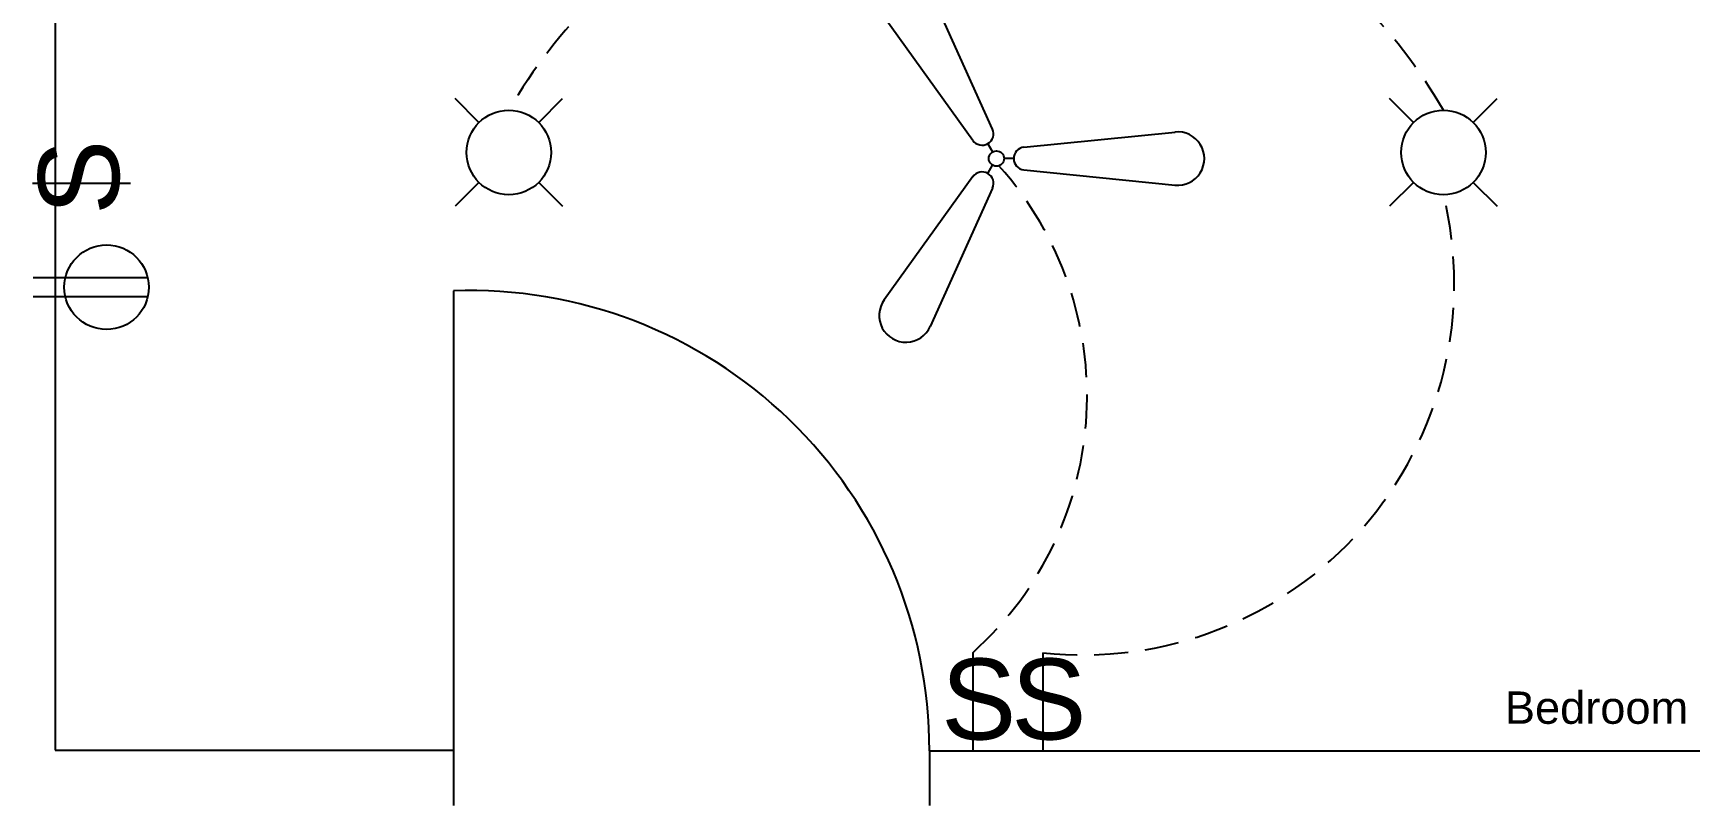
# Model space of a CAD drawing. Header units: feet. Extents: x 15180 to 17114, y 6067 to 8094.
# Drawn here: x 16236.2 to 16543.5, y 6466.9 to 6608.3 of the extents above; entities that cross this region are included whole.
import ezdxf

# ---------------------------------------------------------------- set-up
doc = ezdxf.new("R2010")
doc.units = ezdxf.units.FT
doc.linetypes.add('HIDDEN', pattern=[9.525, 6.35, -3.175])
for name, color, linetype in [('doors', 211, 'Continuous'), ('Electrical', 50, 'Continuous'), ('Electrical Hidden', 120, 'HIDDEN'), ('Switches', 90, 'Continuous')]:
    doc.layers.add(name, color=color, linetype=linetype)
doc.styles.get("Standard").update_dxf_attribs({"font": 'arial.ttf'})

# ---------------------------------------------------------------- blocks, each defined once
blk = doc.blocks.new('*U146')
at = {"layer": 'Electrical'}
blk.add_line((-2.22, -2.22), (2.22, 2.22), dxfattribs=at)
blk = doc.blocks.new('*U147')
at = {"layer": 'Electrical', "color": 0, "linetype": 'ByBlock', "lineweight": -2, "transparency": 16777216}
for p, rotation in [((12970.18, 6151.56), 90.00000000000001), ((12970.18, 6136.04), 180), ((12985.7, 6136.04), 270)]:
    blk.add_blockref('*U146', p, dxfattribs=dict(at, rotation=rotation))
blk.add_blockref('*U146', (12985.7, 6151.56), dxfattribs=at)
blk = doc.blocks.new('*U149')
at = {"layer": 'Electrical'}
blk.add_line((-2.22, -2.22), (2.22, 2.22), dxfattribs=at)
blk = doc.blocks.new('*U150')
at = {"layer": 'Electrical', "color": 0, "linetype": 'ByBlock', "lineweight": -2, "transparency": 16777216}
for p, rotation in [((12970.18, 6151.56), 90.00000000000001), ((12970.18, 6136.04), 180), ((12985.7, 6136.04), 270)]:
    blk.add_blockref('*U149', p, dxfattribs=dict(at, rotation=rotation))
blk.add_blockref('*U149', (12985.7, 6151.56), dxfattribs=at)
blk = doc.blocks.new('*U185')
at = {"layer": 'Electrical', "color": 1}
for p, q in [((-14.9, 2.11), (13.13, 4.93)), ((-16.81, 0), (-18.58, 0)), ((-14.9, -2.11), (13.13, -4.93))]:
    blk.add_line(p, q, dxfattribs=at)
for centre, radius, start, end in [((13.62, 0), 4.95, 264.2608, 95.7392), ((-14.68, 0), 2.12, 95.7392, 264.2608)]:
    blk.add_arc(centre, radius, start, end, dxfattribs=at)
blk = doc.blocks.new('*U186')
at = {"layer": 'Electrical', "color": 0, "linetype": 'ByBlock', "lineweight": -2, "transparency": 16777216}
for p, rotation in [((11046.94, 5535.16), 120), ((11046.94, 5500.53), 239.9999999999999)]:
    blk.add_blockref('*U185', p, dxfattribs=dict(at, rotation=rotation))
blk.add_blockref('*U185', (11076.93, 5517.84), dxfattribs=at)

msp = doc.modelspace()

# ---------------------------------------------------------------- linework, layer by layer
for p, q in [((16240.302, 6716.117), (16240.302, 6580.97)), ((16240.302, 6580.97), (16240.302, 6475.377)), ((16240.302, 6475.377), (16314.162, 6475.377)), ((16314.162, 6475.377), (16314.162, 6465.074)), ((16402.45, 6475.225), (16700.411, 6475.225)), ((16402.45, 6475.225), (16402.45, 6465.074))]:
    msp.add_line(p, q)
at = {"layer": 'doors'}
msp.add_line((16314.162, 6560.532), (16314.162, 6475.377), dxfattribs=at)
msp.add_arc((16317.238, 6475.377), 85.211, 359.89768, 92.06894, dxfattribs=at)
at = {"layer": 'Electrical', "color": 3}
msp.add_line((16236.057, 6580.47), (16254.258, 6580.47), dxfattribs=at)
at = {"layer": 'Electrical', "color": 6}
for p, q in [((16410.505, 6493.426), (16410.505, 6475.225)), ((16423.513, 6493.426), (16423.513, 6475.225))]:
    msp.add_line(p, q, dxfattribs=at)
at = {"layer": 'Electrical'}
for centre in [(16324.445, 6586.189), (16497.815, 6586.189)]:
    msp.add_circle(centre, 7.837, dxfattribs=at)
at = {"layer": 'Electrical', "color": 1}
msp.add_circle((16414.895, 6585.058), 1.415, dxfattribs=at)
at = {"layer": 'Electrical Hidden'}
for centre, radius, start, end in [((16411.13, 6543.816), 100.177, 30.08091, 149.91909), ((16367.74, 6540.996), 63.967, 311.95466, 41.903), ((16431.014, 6561.829), 68.814, 263.74252, 13.89292)]:
    msp.add_arc(centre, radius, start, end, dxfattribs=at)
at = {"layer": 'Switches'}
for p, q in [((16257.458, 6562.958), (16236.199, 6562.958)), ((16257.459, 6559.441), (16236.199, 6559.441))]:
    msp.add_line(p, q, dxfattribs=at)
msp.add_circle((16249.821, 6561.196), 7.837, dxfattribs=at)

# ---------------------------------------------------------------- block references
at = {"layer": 'Electrical'}
for name, p in [('*U186', (5357.961, 1067.215)), ('*U147', (3346.507, 442.391)), ('*U150', (3519.877, 442.391))]:
    msp.add_blockref(name, p, dxfattribs=at)

# ---------------------------------------------------------------- texts
at = {"layer": 'Electrical', "color": 3, "insert": (16237.154, 6574.584), "char_height": 15, "attachment_point": 1, "rotation": 90}
msp.add_mtext_dynamic_manual_height_columns('S', width=32.74745, gutter_width=12.5, heights=[0], dxfattribs=at)
at = {"layer": 'Electrical', "color": 6, "char_height": 15, "attachment_point": 1}
for insert in [(16404.619, 6492.329), (16417.627, 6492.329)]:
    msp.add_mtext_dynamic_manual_height_columns('S', width=32.74745, gutter_width=12.5, heights=[0], dxfattribs=dict(at, insert=insert))
at = {"layer": 'Electrical Hidden', "color": 0, "ltscale": 22}
msp.add_text('Bedroom', height=6, dxfattribs=at).set_placement((16509.21, 6480.236))

doc.saveas('drawing.dxf')
